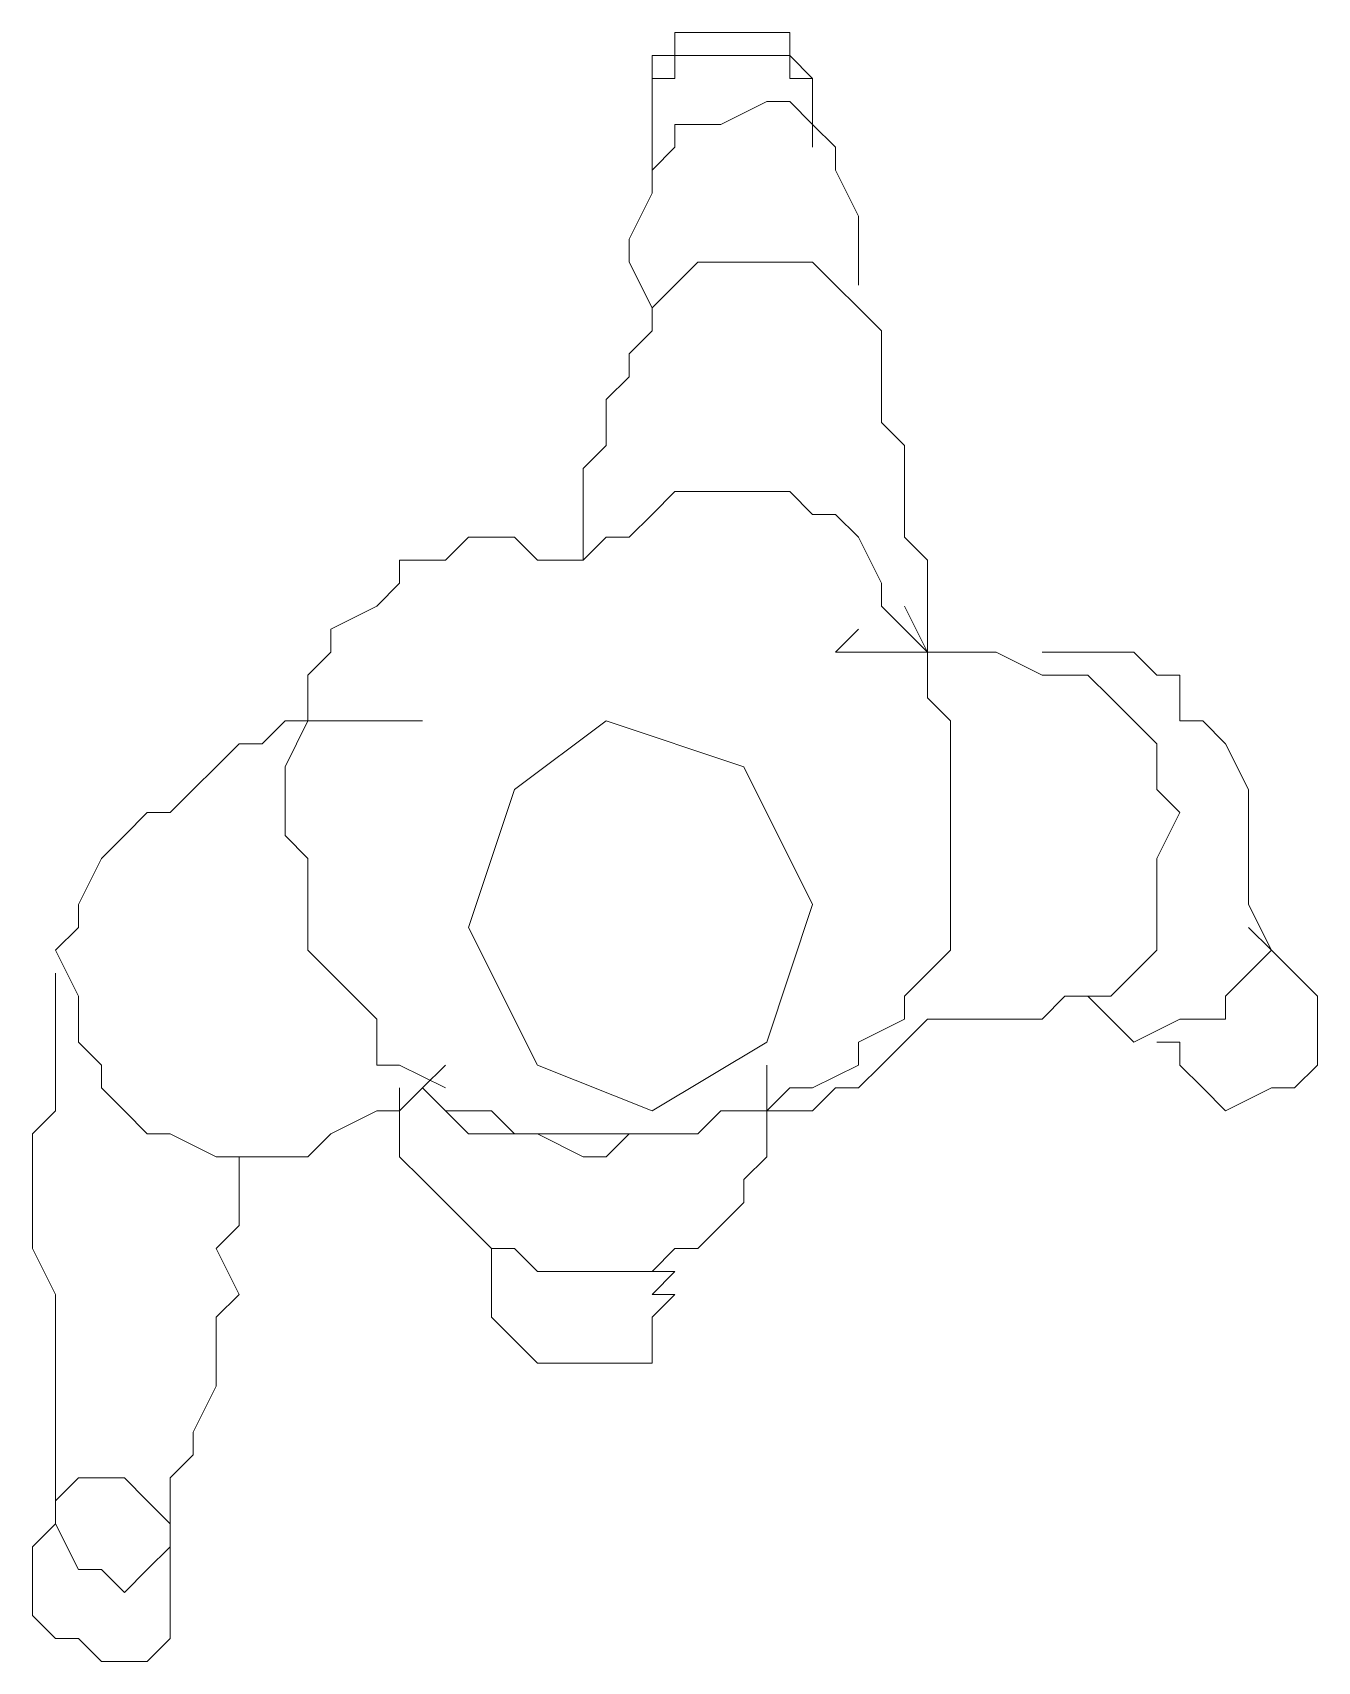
# Model space of a CAD drawing. Header units: millimetres. Extents: x 0.4 to 34.5, y 0.3 to 53.8.
# Drawn here: x 17.498 to 18.091, y 14.389 to 15.14 of the extents above; entities that cross this region are included whole.
import ezdxf

# ---------------------------------------------------------------- set-up
doc = ezdxf.new("R2010")
doc.units = ezdxf.units.MM
doc.header["$MEASUREMENT"] = 0
doc.layers.add('Layer 1', color=7, linetype='Continuous')

msp = doc.modelspace()

# ---------------------------------------------------------------- linework, layer by layer
at = {"layer": 'Layer 1', "lineweight": 0}
for points in [[(17.78415, 15.07647), (17.78415, 15.08707), (17.78415, 15.09766), (17.78415, 15.10821), (17.78415, 15.11881), (17.78415, 15.1294), (17.7947, 15.1294), (17.7947, 15.13999), (17.8053, 15.13999), (17.81589, 15.13999), (17.82648, 15.13999), (17.83708, 15.13999), (17.84763, 15.13999), (17.84763, 15.1294), (17.85822, 15.11881), (17.85822, 15.10821), (17.85822, 15.09766), (17.85822, 15.08707)], [(17.78415, 15.10821), (17.78415, 15.11881), (17.7947, 15.11881), (17.7947, 15.1294), (17.8053, 15.1294), (17.81589, 15.1294), (17.82648, 15.1294), (17.83708, 15.1294), (17.84763, 15.1294), (17.84763, 15.11881), (17.85822, 15.11881), (17.85822, 15.10821), (17.85822, 15.09766)], [(17.78415, 15.01299), (17.77356, 15.03414), (17.77356, 15.04473), (17.78415, 15.06588), (17.78415, 15.07647), (17.7947, 15.08707), (17.7947, 15.09766), (17.81589, 15.09766), (17.83708, 15.10821), (17.84763, 15.10821), (17.85822, 15.09766), (17.86882, 15.08707), (17.86882, 15.07647), (17.87941, 15.05533), (17.87941, 15.03414), (17.87941, 15.02354)], [(17.75237, 14.89655), (17.75237, 14.90714), (17.75237, 14.92828), (17.75237, 14.93888), (17.76296, 14.94947), (17.76296, 14.97066), (17.77356, 14.98121), (17.77356, 14.99181), (17.78415, 15.0024), (17.78415, 15.01299), (17.7947, 15.02354), (17.8053, 15.03414), (17.82648, 15.03414), (17.84763, 15.03414), (17.85822, 15.03414), (17.86882, 15.02354), (17.87941, 15.01299), (17.88996, 15.0024), (17.88996, 14.98121), (17.88996, 14.96007), (17.90056, 14.94947), (17.90056, 14.92828), (17.90056, 14.90714), (17.91115, 14.89655), (17.91115, 14.8754), (17.91115, 14.85421), (17.90056, 14.8754)], [(17.68889, 14.65314), (17.6677, 14.66369), (17.65715, 14.66369), (17.65715, 14.68488), (17.64656, 14.69547), (17.63596, 14.70607), (17.62537, 14.71662), (17.62537, 14.73781), (17.62537, 14.75895), (17.61482, 14.76955), (17.61482, 14.79073), (17.61482, 14.80129), (17.62537, 14.82247), (17.62537, 14.84362), (17.63596, 14.85421), (17.63596, 14.86481), (17.65715, 14.8754), (17.6677, 14.88595), (17.6677, 14.89655), (17.68889, 14.89655), (17.69949, 14.90714), (17.72063, 14.90714), (17.73122, 14.89655), (17.75237, 14.89655), (17.76296, 14.90714), (17.77356, 14.90714), (17.78415, 14.91773), (17.7947, 14.92828), (17.81589, 14.92828), (17.83708, 14.92828), (17.84763, 14.92828), (17.85822, 14.91773), (17.86882, 14.91773), (17.87941, 14.90714), (17.88996, 14.88595), (17.88996, 14.8754), (17.90056, 14.86481), (17.91115, 14.85421), (17.91115, 14.83307), (17.92175, 14.82247), (17.92175, 14.80129), (17.92175, 14.78014), (17.92175, 14.76955), (17.92175, 14.7484), (17.92175, 14.72721), (17.92175, 14.71662), (17.91115, 14.70607), (17.90056, 14.69547), (17.90056, 14.68488), (17.87941, 14.67429), (17.87941, 14.66369), (17.85822, 14.65314), (17.84763, 14.65314), (17.83708, 14.64255), (17.81589, 14.64255), (17.8053, 14.63195), (17.7947, 14.63195), (17.77356, 14.63195), (17.76296, 14.62136), (17.75237, 14.62136), (17.73122, 14.63195), (17.72063, 14.63195), (17.71004, 14.64255), (17.68889, 14.64255), (17.6783, 14.65314)], [(17.96408, 14.85421), (17.98522, 14.85421), (18.00641, 14.85421), (18.01696, 14.84362), (18.02756, 14.84362), (18.02756, 14.82247), (18.03815, 14.82247), (18.04874, 14.81188), (18.0593, 14.79073), (18.0593, 14.78014), (18.0593, 14.75895), (18.0593, 14.73781), (18.06989, 14.71662), (18.0593, 14.70607), (18.04874, 14.69547), (18.04874, 14.68488), (18.02756, 14.68488), (18.00641, 14.67429), (17.99582, 14.68488), (17.98522, 14.69547)], [(17.85822, 14.73781), (17.82648, 14.80129), (17.76296, 14.82247), (17.72063, 14.79073), (17.69949, 14.72721), (17.73122, 14.66369), (17.78415, 14.64255), (17.83708, 14.67429), (17.85822, 14.73781)], [(18.01696, 14.67429), (18.02756, 14.67429), (18.02756, 14.66369), (18.03815, 14.65314), (18.04874, 14.64255), (18.06989, 14.65314), (18.08048, 14.65314), (18.09108, 14.66369), (18.09108, 14.67429), (18.09108, 14.69547), (18.08048, 14.70607), (18.06989, 14.71662), (18.0593, 14.72721)], [(17.50897, 14.70607), (17.50897, 14.68488), (17.50897, 14.67429), (17.50897, 14.65314), (17.50897, 14.64255), (17.49837, 14.63195), (17.49837, 14.61081), (17.49837, 14.60021), (17.49837, 14.57903), (17.50897, 14.55788), (17.50897, 14.53669), (17.50897, 14.51555), (17.50897, 14.50495), (17.50897, 14.48381), (17.50897, 14.46262), (17.50897, 14.45203), (17.51956, 14.43088), (17.53011, 14.43088), (17.5407, 14.42029), (17.5513, 14.43088), (17.56189, 14.44148), (17.56189, 14.46262), (17.56189, 14.47322), (17.57249, 14.48381), (17.57249, 14.49436), (17.58304, 14.51555), (17.58304, 14.52614), (17.58304, 14.54729), (17.59363, 14.55788), (17.58304, 14.57903), (17.59363, 14.58962), (17.59363, 14.61081), (17.59363, 14.62136)], [(17.6677, 14.65314), (17.6677, 14.63195), (17.6677, 14.62136), (17.6783, 14.61081), (17.68889, 14.60021), (17.69949, 14.58962), (17.71004, 14.57903), (17.72063, 14.57903), (17.73122, 14.56848), (17.74182, 14.56848), (17.76296, 14.56848), (17.78415, 14.56848), (17.7947, 14.57903), (17.8053, 14.57903), (17.81589, 14.58962), (17.82648, 14.60021), (17.82648, 14.61081), (17.83708, 14.62136), (17.83708, 14.64255), (17.83708, 14.66369)], [(17.71004, 14.57903), (17.71004, 14.56848), (17.71004, 14.55788), (17.71004, 14.54729), (17.72063, 14.53669), (17.73122, 14.52614), (17.74182, 14.52614), (17.75237, 14.52614), (17.76296, 14.52614), (17.77356, 14.52614), (17.78415, 14.52614), (17.78415, 14.53669), (17.78415, 14.54729), (17.7947, 14.55788), (17.78415, 14.55788), (17.7947, 14.56848), (17.78415, 14.56848)], [(17.56189, 14.45203), (17.5513, 14.46262), (17.5407, 14.47322), (17.51956, 14.47322), (17.50897, 14.46262), (17.50897, 14.45203), (17.49837, 14.44148), (17.49837, 14.42029), (17.49837, 14.40969), (17.50897, 14.3991), (17.51956, 14.3991), (17.53011, 14.38855), (17.5407, 14.38855), (17.5513, 14.38855), (17.56189, 14.3991), (17.56189, 14.42029), (17.56189, 14.44148)]]:
    msp.add_lwpolyline(points, dxfattribs=at)
at = {"layer": 'Layer 1', "color": 7, "lineweight": 5, "true_color": 0xffffff}
for points in [[(17.78415, 15.07647), (17.78415, 15.08707), (17.78415, 15.09766), (17.78415, 15.10821), (17.78415, 15.11881), (17.78415, 15.1294), (17.7947, 15.1294), (17.7947, 15.13999), (17.8053, 15.13999), (17.81589, 15.13999), (17.82648, 15.13999), (17.83708, 15.13999), (17.84763, 15.13999), (17.84763, 15.1294), (17.85822, 15.11881), (17.85822, 15.10821), (17.85822, 15.09766), (17.85822, 15.08707)], [(17.78415, 15.10821), (17.78415, 15.11881), (17.7947, 15.11881), (17.7947, 15.1294), (17.8053, 15.1294), (17.81589, 15.1294), (17.82648, 15.1294), (17.83708, 15.1294), (17.84763, 15.1294), (17.84763, 15.11881), (17.85822, 15.11881), (17.85822, 15.10821), (17.85822, 15.09766)], [(17.78415, 15.01299), (17.77356, 15.03414), (17.77356, 15.04473), (17.78415, 15.06588), (17.78415, 15.07647), (17.7947, 15.08707), (17.7947, 15.09766), (17.81589, 15.09766), (17.83708, 15.10821), (17.84763, 15.10821), (17.85822, 15.09766), (17.86882, 15.08707), (17.86882, 15.07647), (17.87941, 15.05533), (17.87941, 15.03414), (17.87941, 15.02354)], [(17.75237, 14.89655), (17.75237, 14.90714), (17.75237, 14.92828), (17.75237, 14.93888), (17.76296, 14.94947), (17.76296, 14.97066), (17.77356, 14.98121), (17.77356, 14.99181), (17.78415, 15.0024), (17.78415, 15.01299), (17.7947, 15.02354), (17.8053, 15.03414), (17.82648, 15.03414), (17.84763, 15.03414), (17.85822, 15.03414), (17.86882, 15.02354), (17.87941, 15.01299), (17.88996, 15.0024), (17.88996, 14.98121), (17.88996, 14.96007), (17.90056, 14.94947), (17.90056, 14.92828), (17.90056, 14.90714), (17.91115, 14.89655), (17.91115, 14.8754), (17.91115, 14.85421), (17.90056, 14.8754)], [(17.68889, 14.65314), (17.6677, 14.66369), (17.65715, 14.66369), (17.65715, 14.68488), (17.64656, 14.69547), (17.63596, 14.70607), (17.62537, 14.71662), (17.62537, 14.73781), (17.62537, 14.75895), (17.61482, 14.76955), (17.61482, 14.79073), (17.61482, 14.80129), (17.62537, 14.82247), (17.62537, 14.84362), (17.63596, 14.85421), (17.63596, 14.86481), (17.65715, 14.8754), (17.6677, 14.88595), (17.6677, 14.89655), (17.68889, 14.89655), (17.69949, 14.90714), (17.72063, 14.90714), (17.73122, 14.89655), (17.75237, 14.89655), (17.76296, 14.90714), (17.77356, 14.90714), (17.78415, 14.91773), (17.7947, 14.92828), (17.81589, 14.92828), (17.83708, 14.92828), (17.84763, 14.92828), (17.85822, 14.91773), (17.86882, 14.91773), (17.87941, 14.90714), (17.88996, 14.88595), (17.88996, 14.8754), (17.90056, 14.86481), (17.91115, 14.85421), (17.91115, 14.83307), (17.92175, 14.82247), (17.92175, 14.80129), (17.92175, 14.78014), (17.92175, 14.76955), (17.92175, 14.7484), (17.92175, 14.72721), (17.92175, 14.71662), (17.91115, 14.70607), (17.90056, 14.69547), (17.90056, 14.68488), (17.87941, 14.67429), (17.87941, 14.66369), (17.85822, 14.65314), (17.84763, 14.65314), (17.83708, 14.64255), (17.81589, 14.64255), (17.8053, 14.63195), (17.7947, 14.63195), (17.77356, 14.63195), (17.76296, 14.62136), (17.75237, 14.62136), (17.73122, 14.63195), (17.72063, 14.63195), (17.71004, 14.64255), (17.68889, 14.64255), (17.6783, 14.65314)], [(17.96408, 14.85421), (17.98522, 14.85421), (18.00641, 14.85421), (18.01696, 14.84362), (18.02756, 14.84362), (18.02756, 14.82247), (18.03815, 14.82247), (18.04874, 14.81188), (18.0593, 14.79073), (18.0593, 14.78014), (18.0593, 14.75895), (18.0593, 14.73781), (18.06989, 14.71662), (18.0593, 14.70607), (18.04874, 14.69547), (18.04874, 14.68488), (18.02756, 14.68488), (18.00641, 14.67429), (17.99582, 14.68488), (17.98522, 14.69547)], [(17.85822, 14.73781), (17.82648, 14.80129), (17.76296, 14.82247), (17.72063, 14.79073), (17.69949, 14.72721), (17.73122, 14.66369), (17.78415, 14.64255), (17.83708, 14.67429), (17.85822, 14.73781)], [(18.01696, 14.67429), (18.02756, 14.67429), (18.02756, 14.66369), (18.03815, 14.65314), (18.04874, 14.64255), (18.06989, 14.65314), (18.08048, 14.65314), (18.09108, 14.66369), (18.09108, 14.67429), (18.09108, 14.69547), (18.08048, 14.70607), (18.06989, 14.71662), (18.0593, 14.72721)], [(17.50897, 14.70607), (17.50897, 14.68488), (17.50897, 14.67429), (17.50897, 14.65314), (17.50897, 14.64255), (17.49837, 14.63195), (17.49837, 14.61081), (17.49837, 14.60021), (17.49837, 14.57903), (17.50897, 14.55788), (17.50897, 14.53669), (17.50897, 14.51555), (17.50897, 14.50495), (17.50897, 14.48381), (17.50897, 14.46262), (17.50897, 14.45203), (17.51956, 14.43088), (17.53011, 14.43088), (17.5407, 14.42029), (17.5513, 14.43088), (17.56189, 14.44148), (17.56189, 14.46262), (17.56189, 14.47322), (17.57249, 14.48381), (17.57249, 14.49436), (17.58304, 14.51555), (17.58304, 14.52614), (17.58304, 14.54729), (17.59363, 14.55788), (17.58304, 14.57903), (17.59363, 14.58962), (17.59363, 14.61081), (17.59363, 14.62136)], [(17.6677, 14.65314), (17.6677, 14.63195), (17.6677, 14.62136), (17.6783, 14.61081), (17.68889, 14.60021), (17.69949, 14.58962), (17.71004, 14.57903), (17.72063, 14.57903), (17.73122, 14.56848), (17.74182, 14.56848), (17.76296, 14.56848), (17.78415, 14.56848), (17.7947, 14.57903), (17.8053, 14.57903), (17.81589, 14.58962), (17.82648, 14.60021), (17.82648, 14.61081), (17.83708, 14.62136), (17.83708, 14.64255), (17.83708, 14.66369)], [(17.71004, 14.57903), (17.71004, 14.56848), (17.71004, 14.55788), (17.71004, 14.54729), (17.72063, 14.53669), (17.73122, 14.52614), (17.74182, 14.52614), (17.75237, 14.52614), (17.76296, 14.52614), (17.77356, 14.52614), (17.78415, 14.52614), (17.78415, 14.53669), (17.78415, 14.54729), (17.7947, 14.55788), (17.78415, 14.55788), (17.7947, 14.56848), (17.78415, 14.56848)], [(17.56189, 14.45203), (17.5513, 14.46262), (17.5407, 14.47322), (17.51956, 14.47322), (17.50897, 14.46262), (17.50897, 14.45203), (17.49837, 14.44148), (17.49837, 14.42029), (17.49837, 14.40969), (17.50897, 14.3991), (17.51956, 14.3991), (17.53011, 14.38855), (17.5407, 14.38855), (17.5513, 14.38855), (17.56189, 14.3991), (17.56189, 14.42029), (17.56189, 14.44148)]]:
    msp.add_lwpolyline(points, dxfattribs=at)
at = {"layer": 'Layer 1', "lineweight": 0}
msp.add_open_spline([(17.6783, 14.82247), (17.6783, 14.82247), (17.65715, 14.82247), (17.65715, 14.82247), (17.65715, 14.82247), (17.63596, 14.82247), (17.63596, 14.82247), (17.63596, 14.82247), (17.61482, 14.82247), (17.61482, 14.82247), (17.61482, 14.82247), (17.60423, 14.81188), (17.60423, 14.81188), (17.60423, 14.81188), (17.59363, 14.81188), (17.59363, 14.81188), (17.59363, 14.81188), (17.58304, 14.80129), (17.58304, 14.80129), (17.58304, 14.80129), (17.57249, 14.79073), (17.57249, 14.79073), (17.57249, 14.79073), (17.56189, 14.78014), (17.56189, 14.78014), (17.56189, 14.78014), (17.5513, 14.78014), (17.5513, 14.78014), (17.5513, 14.78014), (17.5407, 14.76955), (17.5407, 14.76955), (17.5407, 14.76955), (17.53011, 14.75895), (17.53011, 14.75895), (17.53011, 14.75895), (17.51956, 14.73781), (17.51956, 14.73781), (17.51956, 14.73781), (17.51956, 14.72721), (17.51956, 14.72721), (17.51956, 14.72721), (17.50897, 14.71662), (17.50897, 14.71662), (17.50897, 14.71662), (17.51956, 14.69547), (17.51956, 14.69547), (17.51956, 14.69547), (17.51956, 14.67429), (17.51956, 14.67429), (17.51956, 14.67429), (17.53011, 14.66369), (17.53011, 14.66369), (17.53011, 14.66369), (17.53011, 14.65314), (17.53011, 14.65314), (17.53011, 14.65314), (17.5407, 14.64255), (17.5407, 14.64255), (17.5407, 14.64255), (17.5513, 14.63195), (17.5513, 14.63195), (17.5513, 14.63195), (17.56189, 14.63195), (17.56189, 14.63195), (17.56189, 14.63195), (17.58304, 14.62136), (17.58304, 14.62136), (17.58304, 14.62136), (17.59363, 14.62136), (17.59363, 14.62136), (17.59363, 14.62136), (17.61482, 14.62136), (17.61482, 14.62136), (17.61482, 14.62136), (17.62537, 14.62136), (17.62537, 14.62136), (17.62537, 14.62136), (17.63596, 14.63195), (17.63596, 14.63195), (17.63596, 14.63195), (17.65715, 14.64255), (17.65715, 14.64255), (17.65715, 14.64255), (17.6677, 14.64255), (17.6677, 14.64255), (17.6677, 14.64255), (17.6783, 14.65314), (17.6783, 14.65314), (17.6783, 14.65314), (17.68889, 14.66369), (17.68889, 14.66369), (17.68889, 14.66369), (17.6783, 14.65314), (17.6783, 14.65314), (17.6783, 14.65314), (17.68889, 14.64255), (17.68889, 14.64255), (17.68889, 14.64255), (17.69949, 14.63195), (17.69949, 14.63195), (17.69949, 14.63195), (17.72063, 14.63195), (17.72063, 14.63195), (17.72063, 14.63195), (17.73122, 14.63195), (17.73122, 14.63195), (17.73122, 14.63195), (17.75237, 14.63195), (17.75237, 14.63195), (17.75237, 14.63195), (17.76296, 14.63195), (17.76296, 14.63195), (17.76296, 14.63195), (17.78415, 14.63195), (17.78415, 14.63195), (17.78415, 14.63195), (17.8053, 14.63195), (17.8053, 14.63195), (17.8053, 14.63195), (17.81589, 14.64255), (17.81589, 14.64255), (17.81589, 14.64255), (17.83708, 14.64255), (17.83708, 14.64255), (17.83708, 14.64255), (17.85822, 14.64255), (17.85822, 14.64255), (17.85822, 14.64255), (17.86882, 14.65314), (17.86882, 14.65314), (17.86882, 14.65314), (17.87941, 14.65314), (17.87941, 14.65314), (17.87941, 14.65314), (17.88996, 14.66369), (17.88996, 14.66369), (17.88996, 14.66369), (17.90056, 14.67429), (17.90056, 14.67429), (17.90056, 14.67429), (17.91115, 14.68488), (17.91115, 14.68488), (17.91115, 14.68488), (17.92175, 14.68488), (17.92175, 14.68488), (17.92175, 14.68488), (17.94289, 14.68488), (17.94289, 14.68488), (17.94289, 14.68488), (17.96408, 14.68488), (17.96408, 14.68488), (17.96408, 14.68488), (17.97463, 14.69547), (17.97463, 14.69547), (17.97463, 14.69547), (17.99582, 14.69547), (17.99582, 14.69547), (17.99582, 14.69547), (18.00641, 14.70607), (18.00641, 14.70607), (18.00641, 14.70607), (18.01696, 14.71662), (18.01696, 14.71662), (18.01696, 14.71662), (18.01696, 14.73781), (18.01696, 14.73781), (18.01696, 14.73781), (18.01696, 14.7484), (18.01696, 14.7484), (18.01696, 14.7484), (18.01696, 14.75895), (18.01696, 14.75895), (18.01696, 14.75895), (18.02756, 14.78014), (18.02756, 14.78014), (18.02756, 14.78014), (18.01696, 14.79073), (18.01696, 14.79073), (18.01696, 14.79073), (18.01696, 14.81188), (18.01696, 14.81188), (18.01696, 14.81188), (18.00641, 14.82247), (18.00641, 14.82247), (18.00641, 14.82247), (17.99582, 14.83307), (17.99582, 14.83307), (17.99582, 14.83307), (17.98522, 14.84362), (17.98522, 14.84362), (17.98522, 14.84362), (17.97463, 14.84362), (17.97463, 14.84362), (17.97463, 14.84362), (17.96408, 14.84362), (17.96408, 14.84362), (17.96408, 14.84362), (17.94289, 14.85421), (17.94289, 14.85421), (17.94289, 14.85421), (17.92175, 14.85421), (17.92175, 14.85421), (17.92175, 14.85421), (17.90056, 14.85421), (17.90056, 14.85421), (17.90056, 14.85421), (17.87941, 14.85421), (17.87941, 14.85421), (17.87941, 14.85421), (17.86882, 14.85421), (17.86882, 14.85421), (17.86882, 14.85421), (17.87941, 14.86481), (17.87941, 14.86481)], degree=3, knots=[0, 0, 0, 0, 1, 1, 1, 2, 2, 2, 3, 3, 3, 4, 4, 4, 5, 5, 5, 6, 6, 6, 7, 7, 7, 8, 8, 8, 9, 9, 9, 10, 10, 10, 11, 11, 11, 12, 12, 12, 13, 13, 13, 14, 14, 14, 15, 15, 15, 16, 16, 16, 17, 17, 17, 18, 18, 18, 19, 19, 19, 20, 20, 20, 21, 21, 21, 22, 22, 22, 23, 23, 23, 24, 24, 24, 25, 25, 25, 26, 26, 26, 27, 27, 27, 28, 28, 28, 29, 29, 29, 30, 30, 30, 31, 31, 31, 32, 32, 32, 33, 33, 33, 34, 34, 34, 35, 35, 35, 36, 36, 36, 37, 37, 37, 38, 38, 38, 39, 39, 39, 40, 40, 40, 41, 41, 41, 42, 42, 42, 43, 43, 43, 44, 44, 44, 45, 45, 45, 46, 46, 46, 47, 47, 47, 48, 48, 48, 49, 49, 49, 50, 50, 50, 51, 51, 51, 52, 52, 52, 53, 53, 53, 54, 54, 54, 55, 55, 55, 56, 56, 56, 57, 57, 57, 58, 58, 58, 59, 59, 59, 60, 60, 60, 61, 61, 61, 62, 62, 62, 63, 63, 63, 64, 64, 64, 65, 65, 65, 66, 66, 66, 67, 67, 67, 68, 68, 68, 69, 69, 69, 70, 70, 70, 71, 71, 71, 71], dxfattribs=at)
at = {"layer": 'Layer 1', "color": 7, "lineweight": 5, "true_color": 0xffffff}
msp.add_open_spline([(17.6783, 14.82247), (17.6783, 14.82247), (17.65715, 14.82247), (17.65715, 14.82247), (17.65715, 14.82247), (17.63596, 14.82247), (17.63596, 14.82247), (17.63596, 14.82247), (17.61482, 14.82247), (17.61482, 14.82247), (17.61482, 14.82247), (17.60423, 14.81188), (17.60423, 14.81188), (17.60423, 14.81188), (17.59363, 14.81188), (17.59363, 14.81188), (17.59363, 14.81188), (17.58304, 14.80129), (17.58304, 14.80129), (17.58304, 14.80129), (17.57249, 14.79073), (17.57249, 14.79073), (17.57249, 14.79073), (17.56189, 14.78014), (17.56189, 14.78014), (17.56189, 14.78014), (17.5513, 14.78014), (17.5513, 14.78014), (17.5513, 14.78014), (17.5407, 14.76955), (17.5407, 14.76955), (17.5407, 14.76955), (17.53011, 14.75895), (17.53011, 14.75895), (17.53011, 14.75895), (17.51956, 14.73781), (17.51956, 14.73781), (17.51956, 14.73781), (17.51956, 14.72721), (17.51956, 14.72721), (17.51956, 14.72721), (17.50897, 14.71662), (17.50897, 14.71662), (17.50897, 14.71662), (17.51956, 14.69547), (17.51956, 14.69547), (17.51956, 14.69547), (17.51956, 14.67429), (17.51956, 14.67429), (17.51956, 14.67429), (17.53011, 14.66369), (17.53011, 14.66369), (17.53011, 14.66369), (17.53011, 14.65314), (17.53011, 14.65314), (17.53011, 14.65314), (17.5407, 14.64255), (17.5407, 14.64255), (17.5407, 14.64255), (17.5513, 14.63195), (17.5513, 14.63195), (17.5513, 14.63195), (17.56189, 14.63195), (17.56189, 14.63195), (17.56189, 14.63195), (17.58304, 14.62136), (17.58304, 14.62136), (17.58304, 14.62136), (17.59363, 14.62136), (17.59363, 14.62136), (17.59363, 14.62136), (17.61482, 14.62136), (17.61482, 14.62136), (17.61482, 14.62136), (17.62537, 14.62136), (17.62537, 14.62136), (17.62537, 14.62136), (17.63596, 14.63195), (17.63596, 14.63195), (17.63596, 14.63195), (17.65715, 14.64255), (17.65715, 14.64255), (17.65715, 14.64255), (17.6677, 14.64255), (17.6677, 14.64255), (17.6677, 14.64255), (17.6783, 14.65314), (17.6783, 14.65314), (17.6783, 14.65314), (17.68889, 14.66369), (17.68889, 14.66369), (17.68889, 14.66369), (17.6783, 14.65314), (17.6783, 14.65314), (17.6783, 14.65314), (17.68889, 14.64255), (17.68889, 14.64255), (17.68889, 14.64255), (17.69949, 14.63195), (17.69949, 14.63195), (17.69949, 14.63195), (17.72063, 14.63195), (17.72063, 14.63195), (17.72063, 14.63195), (17.73122, 14.63195), (17.73122, 14.63195), (17.73122, 14.63195), (17.75237, 14.63195), (17.75237, 14.63195), (17.75237, 14.63195), (17.76296, 14.63195), (17.76296, 14.63195), (17.76296, 14.63195), (17.78415, 14.63195), (17.78415, 14.63195), (17.78415, 14.63195), (17.8053, 14.63195), (17.8053, 14.63195), (17.8053, 14.63195), (17.81589, 14.64255), (17.81589, 14.64255), (17.81589, 14.64255), (17.83708, 14.64255), (17.83708, 14.64255), (17.83708, 14.64255), (17.85822, 14.64255), (17.85822, 14.64255), (17.85822, 14.64255), (17.86882, 14.65314), (17.86882, 14.65314), (17.86882, 14.65314), (17.87941, 14.65314), (17.87941, 14.65314), (17.87941, 14.65314), (17.88996, 14.66369), (17.88996, 14.66369), (17.88996, 14.66369), (17.90056, 14.67429), (17.90056, 14.67429), (17.90056, 14.67429), (17.91115, 14.68488), (17.91115, 14.68488), (17.91115, 14.68488), (17.92175, 14.68488), (17.92175, 14.68488), (17.92175, 14.68488), (17.94289, 14.68488), (17.94289, 14.68488), (17.94289, 14.68488), (17.96408, 14.68488), (17.96408, 14.68488), (17.96408, 14.68488), (17.97463, 14.69547), (17.97463, 14.69547), (17.97463, 14.69547), (17.99582, 14.69547), (17.99582, 14.69547), (17.99582, 14.69547), (18.00641, 14.70607), (18.00641, 14.70607), (18.00641, 14.70607), (18.01696, 14.71662), (18.01696, 14.71662), (18.01696, 14.71662), (18.01696, 14.73781), (18.01696, 14.73781), (18.01696, 14.73781), (18.01696, 14.7484), (18.01696, 14.7484), (18.01696, 14.7484), (18.01696, 14.75895), (18.01696, 14.75895), (18.01696, 14.75895), (18.02756, 14.78014), (18.02756, 14.78014), (18.02756, 14.78014), (18.01696, 14.79073), (18.01696, 14.79073), (18.01696, 14.79073), (18.01696, 14.81188), (18.01696, 14.81188), (18.01696, 14.81188), (18.00641, 14.82247), (18.00641, 14.82247), (18.00641, 14.82247), (17.99582, 14.83307), (17.99582, 14.83307), (17.99582, 14.83307), (17.98522, 14.84362), (17.98522, 14.84362), (17.98522, 14.84362), (17.97463, 14.84362), (17.97463, 14.84362), (17.97463, 14.84362), (17.96408, 14.84362), (17.96408, 14.84362), (17.96408, 14.84362), (17.94289, 14.85421), (17.94289, 14.85421), (17.94289, 14.85421), (17.92175, 14.85421), (17.92175, 14.85421), (17.92175, 14.85421), (17.90056, 14.85421), (17.90056, 14.85421), (17.90056, 14.85421), (17.87941, 14.85421), (17.87941, 14.85421), (17.87941, 14.85421), (17.86882, 14.85421), (17.86882, 14.85421), (17.86882, 14.85421), (17.87941, 14.86481), (17.87941, 14.86481)], degree=3, knots=[0, 0, 0, 0, 1, 1, 1, 2, 2, 2, 3, 3, 3, 4, 4, 4, 5, 5, 5, 6, 6, 6, 7, 7, 7, 8, 8, 8, 9, 9, 9, 10, 10, 10, 11, 11, 11, 12, 12, 12, 13, 13, 13, 14, 14, 14, 15, 15, 15, 16, 16, 16, 17, 17, 17, 18, 18, 18, 19, 19, 19, 20, 20, 20, 21, 21, 21, 22, 22, 22, 23, 23, 23, 24, 24, 24, 25, 25, 25, 26, 26, 26, 27, 27, 27, 28, 28, 28, 29, 29, 29, 30, 30, 30, 31, 31, 31, 32, 32, 32, 33, 33, 33, 34, 34, 34, 35, 35, 35, 36, 36, 36, 37, 37, 37, 38, 38, 38, 39, 39, 39, 40, 40, 40, 41, 41, 41, 42, 42, 42, 43, 43, 43, 44, 44, 44, 45, 45, 45, 46, 46, 46, 47, 47, 47, 48, 48, 48, 49, 49, 49, 50, 50, 50, 51, 51, 51, 52, 52, 52, 53, 53, 53, 54, 54, 54, 55, 55, 55, 56, 56, 56, 57, 57, 57, 58, 58, 58, 59, 59, 59, 60, 60, 60, 61, 61, 61, 62, 62, 62, 63, 63, 63, 64, 64, 64, 65, 65, 65, 66, 66, 66, 67, 67, 67, 68, 68, 68, 69, 69, 69, 70, 70, 70, 71, 71, 71, 71], dxfattribs=at)

doc.saveas('drawing.dxf')
